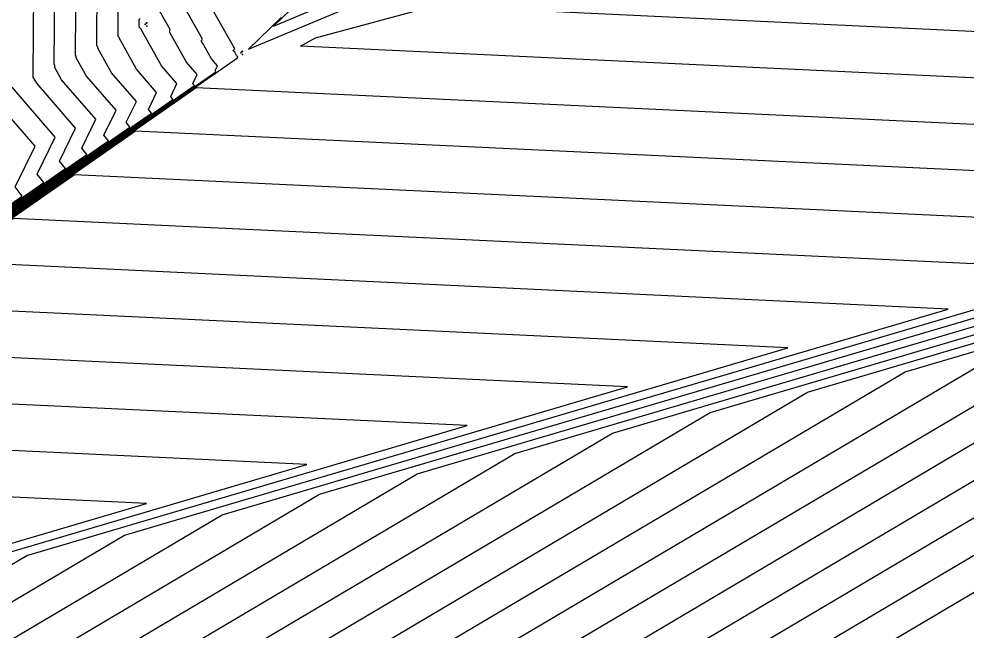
# Model space of a CAD drawing. Header units: metres. Extents: x 419582 to 423558, y 4805372 to 4807539.
# Drawn here: x 422892.5 to 423002.5, y 4807242.9 to 4807313.9 of the extents above; entities that cross this region are included whole.
import ezdxf

# ---------------------------------------------------------------- set-up
doc = ezdxf.new("R2010")
doc.units = ezdxf.units.M
for name, color, linetype in [('C-TINN', 4, 'Continuous'), ('C-TOPO-MAJR', 9, 'Continuous'), ('C-TOPO-MINR', 8, 'Continuous')]:
    doc.layers.add(name, color=color, linetype=linetype)

msp = doc.modelspace()

# ---------------------------------------------------------------- linework, layer by layer
at = {"layer": 'C-TINN', "color": 4, "linetype": 'Continuous', "lineweight": -3}
for p in [(422907.15, 4807313.29, 1740.28), (422907.25, 4807313.39, 1740.28), (422907.35, 4807313.49, 1740.28), (422907.35, 4807313.09, 1740.28), (422918.26, 4807309.99, 1743.24), (422918.36, 4807310.09, 1743.24), (422918.46, 4807310.19, 1743.24), (422918.46, 4807309.79, 1743.24)]:
    msp.add_point(p, dxfattribs=at)
at = {"layer": 'C-TOPO-MAJR', "color": 9, "linetype": 'Continuous', "lineweight": -3, "flags": 128}
for points, elevation in [([(422920.78, 4807220.15), (423018, 4807277.69), (423149.13, 4807316.37), (423009.15, 4807322.98), (423032.81, 4807335.79), (423327.07, 4807415.13)], 1740), ([(422989.56, 4807239.2), (423074.62, 4807289.53), (423242.14, 4807338.95), (423149.1, 4807343.34), (423209.28, 4807375.92)], 1735), ([(422843.51, 4807258.68), (422897.89, 4807296.56), (422897.21, 4807297.42), (422899.07, 4807301.24), (422894.56, 4807306.47), (422894.17, 4807307.17), (422894.17, 4807307.51), (422894.14, 4807307.54), (422894.22, 4807317.03), (422891.41, 4807319.91)], 1735), ([(422837.08, 4807253.54), (422910.37, 4807304.59), (422910.11, 4807304.93), (422910.84, 4807306.43), (422909.06, 4807308.48), (422906.65, 4807312.78), (422906.65, 4807312.79), (422906.46, 4807312.98), (422906.47, 4807313.87), (422906.56, 4807313.97)], 1740), ([(422851.99, 4807201.11), (422961.37, 4807265.85), (423056.12, 4807293.8), (422906.01, 4807300.89), (422830.66, 4807248.4), (422822.88, 4807242.68), (422822.88, 4807242.93), (422822.8, 4807243), (422810.72, 4807255.69), (422812.88, 4807260.82), (422812.88, 4807261.07), (422809.58, 4807262.57), (422809.48, 4807262.67), (422790.68, 4807267.28), (422790.68, 4807267.66), (422790.69, 4807267.67), (422790.69, 4807267.67), (422789.75, 4807267.96), (422775.16, 4807260.85), (422775.19, 4807260.89), (422775.23, 4807260.92), (422766.92, 4807255.78)], 1745), ([(422783.2, 4807182.07), (422904.75, 4807254.01), (422963.11, 4807271.22), (422870.65, 4807275.59), (422824.23, 4807243.26), (422819.44, 4807239.73)], 1750)]:
    msp.add_lwpolyline(points, dxfattribs=dict(at, elevation=elevation))
at = {"layer": 'C-TOPO-MINR', "color": 8, "linetype": 'Continuous', "lineweight": -3, "flags": 128}
for points, elevation in [([(422879.5, 4807208.73), (422984.02, 4807270.59), (423093.33, 4807302.83), (422925.18, 4807310.77), (422926.93, 4807311.72), (423317.67, 4807417.07)], 1743), ([(422893.26, 4807212.54), (422995.35, 4807272.95), (423111.93, 4807307.34), (422953.17, 4807314.84), (422962.22, 4807319.74), (423320.8, 4807416.42)], 1742), ([(422907.02, 4807216.34), (423006.67, 4807275.32), (423130.53, 4807311.86), (422981.16, 4807318.91), (422997.52, 4807327.77), (423323.94, 4807415.78)], 1741), ([(422934.53, 4807223.96), (423029.32, 4807280.06), (423167.73, 4807320.89), (423037.14, 4807327.05), (423068.11, 4807343.82), (423330.21, 4807414.49)], 1739), ([(422948.29, 4807227.77), (423040.64, 4807282.43), (423186.33, 4807325.4), (423065.13, 4807331.13), (423103.4, 4807351.85), (423333.34, 4807413.84)], 1738), ([(422962.05, 4807231.58), (423051.97, 4807284.8), (423204.94, 4807329.92), (423093.12, 4807335.2), (423138.69, 4807359.87), (423336.48, 4807413.2)], 1737), ([(422975.8, 4807235.39), (423063.29, 4807287.17), (423223.54, 4807334.43), (423121.11, 4807339.27), (423173.99, 4807367.9), (423339.61, 4807412.55)], 1736), ([(422922.95, 4807314.08), (422919.15, 4807310.43), (423096.13, 4807384.36)], 1743), ([(422941.66, 4807331.96), (422922.03, 4807313.07), (423086.68, 4807381.86)], 1742), ([(422842.22, 4807257.65), (422900.38, 4807298.17), (422899.79, 4807298.93), (422901.43, 4807302.28), (422897.46, 4807306.87), (422896.67, 4807308.29), (422896.67, 4807308.56), (422896.6, 4807308.63), (422896.72, 4807322.2)], 1736), ([(422840.94, 4807256.63), (422902.88, 4807299.77), (422902.37, 4807300.43), (422903.78, 4807303.32), (422900.36, 4807307.28), (422899.16, 4807309.41), (422899.16, 4807309.62), (422899.07, 4807309.72), (422899.16, 4807320.12)], 1737), ([(422833.23, 4807250.46), (422917.86, 4807309.4), (422917.84, 4807309.43), (422917.9, 4807309.54), (422917.76, 4807309.69), (422917.56, 4807310.06), (422917.38, 4807310.24), (422917.38, 4807310.27), (422917.47, 4807310.37), (422917.56, 4807310.46), (422912.96, 4807318.64)], 1743), ([(422839.65, 4807255.6), (422905.38, 4807301.38), (422904.95, 4807301.93), (422906.13, 4807304.35), (422903.26, 4807307.68), (422901.66, 4807310.53), (422901.66, 4807310.68), (422901.53, 4807310.81), (422901.59, 4807318.04)], 1738), ([(422834.51, 4807251.48), (422915.36, 4807307.8), (422915.26, 4807307.93), (422915.54, 4807308.5), (422914.86, 4807309.29), (422913.81, 4807311.17), (422913.69, 4807311.29), (422913.69, 4807311.46), (422913.75, 4807311.51), (422913.81, 4807311.57), (422910.89, 4807316.75)], 1742), ([(422838.37, 4807254.57), (422907.87, 4807302.98), (422907.53, 4807303.43), (422908.48, 4807305.39), (422906.16, 4807308.08), (422904.16, 4807311.65), (422904.16, 4807311.74), (422904, 4807311.9), (422904.03, 4807315.96)], 1739), ([(422835.8, 4807252.51), (422912.87, 4807306.19), (422912.68, 4807306.43), (422913.19, 4807307.47), (422911.96, 4807308.89), (422910.05, 4807312.29), (422910, 4807312.34), (422910, 4807312.64), (422910.03, 4807312.66), (422910.05, 4807312.69), (422908.83, 4807314.85)], 1741), ([(422865.75, 4807204.92), (422972.7, 4807268.22), (423074.72, 4807298.31), (422913.08, 4807305.94), (422831.94, 4807249.43), (422823.56, 4807243.26), (422823.56, 4807243.51), (422823.49, 4807243.59), (422811.92, 4807255.73), (422814.62, 4807262.12), (422814.62, 4807262.35), (422810.5, 4807264.21), (422810.38, 4807264.33), (422795.96, 4807267.87), (422795.96, 4807268.16), (422795.99, 4807268.19), (422796.01, 4807268.22), (422791.46, 4807269.62), (422777.78, 4807262.96), (422777.83, 4807263), (422777.87, 4807263.04), (422770.08, 4807258.22)], 1744), ([(422844.79, 4807259.71), (422895.39, 4807294.95), (422894.63, 4807295.92), (422896.72, 4807300.2), (422891.71, 4807306.01)], 1734), ([(422846.07, 4807260.74), (422892.89, 4807293.35), (422892.06, 4807294.42), (422894.37, 4807299.17), (422890.38, 4807303.79)], 1733), ([(422838.23, 4807197.3), (422950.05, 4807263.48), (423037.52, 4807289.28), (422898.94, 4807295.83), (422829.37, 4807247.37), (422822.19, 4807242.09)], 1746), ([(422824.47, 4807193.49), (422938.73, 4807261.11), (423018.92, 4807284.77), (422891.87, 4807290.77), (422828.09, 4807246.34), (422821.5, 4807241.5)], 1747), ([(422810.72, 4807189.68), (422927.4, 4807258.74), (423000.32, 4807280.25), (422884.8, 4807285.71), (422826.8, 4807245.31), (422820.82, 4807240.91)], 1748), ([(422796.96, 4807185.88), (422916.08, 4807256.37), (422981.72, 4807275.74), (422877.72, 4807280.65), (422825.52, 4807244.29), (422820.13, 4807240.32)], 1749), ([(422769.44, 4807178.26), (422893.43, 4807251.64), (422944.51, 4807266.71), (422863.58, 4807270.53), (422822.95, 4807242.23)], 1751), ([(422755.69, 4807174.45), (422882.1, 4807249.27), (422925.91, 4807262.19), (422856.51, 4807265.47), (422821.66, 4807241.2)], 1752), ([(422741.93, 4807170.64), (422870.78, 4807246.9), (422907.31, 4807257.68), (422849.43, 4807260.41), (422820.38, 4807240.17)], 1753)]:
    msp.add_lwpolyline(points, dxfattribs=dict(at, elevation=elevation))

doc.saveas('drawing.dxf')
